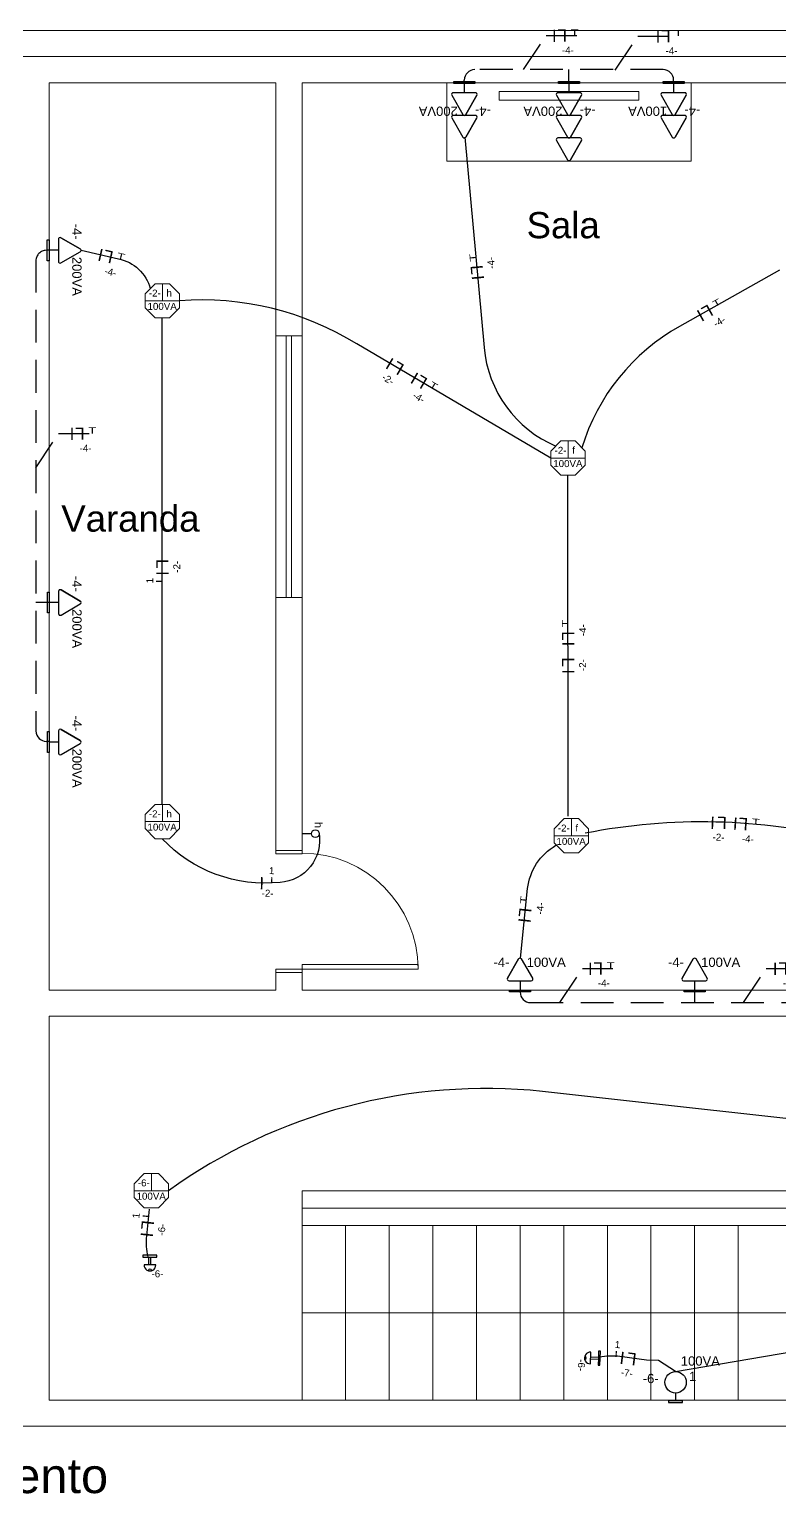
# Model space of a CAD drawing. Header units: millimetres. Extents: x 40 to 176, y -32 to 59.
# Drawn here: x 55.71 to 60.01, y -5.54 to 2.89 of the extents above; entities that cross this region are included whole.
import ezdxf
from ezdxf.enums import TextEntityAlignment as Align

# ---------------------------------------------------------------- set-up
doc = ezdxf.new("R2010")
doc.units = ezdxf.units.MM
doc.linetypes.add('HIDDEN', pattern=[0.375, 0.25, -0.125])
for name, color, linetype in [('1 - Circuitos', 7, 'Continuous'), ('22 - Textos', 7, 'Continuous'), ('5 - Identificadores', 7, 'Continuous'), ('7 - Eletroduto', 6, 'Continuous'), ('8 - Pontos de iluminação', 5, 'Continuous'), ('9 - Pontos de Tomadas', 240, 'Continuous')]:
    doc.layers.add(name, color=color, linetype=linetype)
for name, color, linetype, lineweight in [('21 - Portas', 251, 'Continuous', 9), ('3 - Cozinha', 160, 'Continuous', 20), ('4 - Edificação', 8, 'Continuous', 20)]:
    doc.layers.add(name, color=color, linetype=linetype, lineweight=lineweight)
doc.styles.add('Arial0', font='arial.ttf', dxfattribs={"height": 3.14658})
doc.styles.add('SEACAD_Arial', font='arial.ttf')
doc.styles.get("Standard").update_dxf_attribs({"font": 'arial.ttf'})
doc.styles.add('TEXTO_NOMEQUADRO', font='arial.ttf')

# ---------------------------------------------------------------- blocks, each defined once
blk = doc.blocks.new('TOMADA BAIXA')
at = {"layer": '9 - Pontos de Tomadas'}
for p, q in [((-0.072, 0.0682), (-0.0084, 0.1784)), ((-0.0084, 0.1784), (-0.072, 0.0682)), ((-0.0084, 0.1784), (-0.072, 0.0682)), ((0.072, 0.0682), (0.0084, 0.1784)), ((-0.0636, 0.0536), (0.0636, 0.0536)), ((-0.06, -0.01), (-0.06, 0)), ((-0.06, 0), (0, 0)), ((0, 0.0536), (0, 0)), ((0, 0), (0.06, 0)), ((0.06, 0), (0.06, -0.01)), ((0.06, -0.01), (-0.06, -0.01))]:
    blk.add_line(p, q, dxfattribs=at)
for centre, start, end in [((0, 0.1735), 29.98164, 150.01836), ((-0.0636, 0.0634), 150.01836, 270), ((0.0636, 0.0634), 270, 29.98164)]:
    blk.add_arc(centre, 0.00975, start, end, dxfattribs=at)
at = {"layer": '5 - Identificadores', "color": 7, "style": 'Arial0'}
for tag, p in [('-N-', (-0.1524, 0.1329)), ('VA', (0.0376, 0.1329))]:
    blk.add_attdef(tag, p, '', height=0.0534, dxfattribs=at)
blk = doc.blocks.new('CIRCUITO_TOMADA')
at = {"layer": '1 - Circuitos', "color": 1}
blk.add_attdef('I', (-0.074, -0.0364), '', height=0.07, dxfattribs=at)
at = {"layer": '1 - Circuitos', "color": 5}
blk.add_attdef('L', (0.0122, 0.035), '', height=0.07, rotation=180, dxfattribs=at)
at = {"layer": '1 - Circuitos', "color": 7, "width": 1.5}
blk.add_attdef('T', (0.0337, 0.0003), '', height=0.035, dxfattribs=at)
at = {"layer": '5 - Identificadores', "ltscale": 0.8}
blk.add_attdef('-N-', (-0.0167, -0.1035), '', height=0.04, dxfattribs=at)
blk = doc.blocks.new('*U212')
at = {"layer": '1 - Circuitos', "color": 1}
blk.add_attdef('I', (-0.0831, -0.0365), '', height=0.07, dxfattribs=at)
at = {"layer": '1 - Circuitos', "color": 5}
blk.add_attdef('L', (0.0125, 0.035), '', height=0.07, rotation=180, dxfattribs=at)
at = {"layer": '5 - Identificadores', "ltscale": 0.8}
blk.add_attdef('-N-', (-0.066, -0.103), '', height=0.04, dxfattribs=at)
blk = doc.blocks.new('LAMPADA_TETO')
at = {"layer": '8 - Pontos de iluminação', "color": 5, "linetype": 'Continuous', "lineweight": 15, "true_color": 0x000005}
blk.add_lwpolyline([(0.0401, 0.0986), (-0.0412, 0.0986), (-0.0986, 0.0401), (-0.0986, -0.0395), (-0.0412, -0.098), (0.0401, -0.098), (0.0986, -0.0395), (0.0986, 0.0401)], close=True, dxfattribs=at)
for points in [[(0, 0), (0, 0.0986), (0, 0.0986)], [(0.0986, 0), (-0.0986, 0), (-0.0986, 0)]]:
    blk.add_lwpolyline(points, dxfattribs=at)
at = {"layer": '5 - Identificadores', "ltscale": 0.8}
blk.add_attdef('-N-', (-0.0775, 0.0247), '', height=0.04, dxfattribs=at)
at = {"layer": '5 - Identificadores', "ltscale": 0.8, "flags": 4}
blk.add_attdef('I', (0.0233, 0.025), '', height=0.04, dxfattribs=at)
blk.add_attdef('S-VA', text='', height=0.04, dxfattribs=at).set_placement((-0.0012, -0.0514), align=Align.CENTER)
blk = doc.blocks.new('ARANDELA')
at = {"layer": '8 - Pontos de iluminação'}
for p, q in [((0, 0), (-0.04, 0)), ((-0.04, 0), (-0.04, -0.01)), ((0, 0.0446), (0, 0)), ((0.04, 0), (0, 0)), ((0.04, -0.01), (0.04, 0)), ((-0.04, -0.01), (0, -0.01)), ((0, -0.01), (0.04, -0.01))]:
    blk.add_line(p, q, dxfattribs=at)
blk.add_circle((0, 0.1059), 0.0614, dxfattribs=at)
at = {"layer": '5 - Identificadores', "color": 7, "style": 'Arial0', "flags": 4}
for tag, p in [('S', (0.0301, 0.2014)), ('-N-', (-0.1882, 0.1009)), ('R', (0.0769, 0.113))]:
    blk.add_attdef(tag, p, '', height=0.0534, dxfattribs=at)
blk = doc.blocks.new('CIRCUITO_LAMPADA')
at = {"layer": '1 - Circuitos', "color": 1}
blk.add_attdef('I', (-0.0831, -0.0365), '', height=0.07, dxfattribs=at)
at = {"layer": '1 - Circuitos', "color": 5}
blk.add_attdef('L', (0.0125, 0.035), '', height=0.07, rotation=180, dxfattribs=at)
at = {"layer": '5 - Identificadores', "ltscale": 0.8}
blk.add_attdef('-N-', (-0.066, -0.103), '', height=0.04, dxfattribs=at)
blk = doc.blocks.new('SENSOR_DE_PRESENCA')
at = {"layer": '8 - Pontos de iluminação'}
for p, q in [((-0.006, -0.0546), (-0.006, -0.01)), ((0.006, -0.0546), (0.006, -0.01))]:
    blk.add_line(p, q, dxfattribs=at)
blk.add_lwpolyline([(0.04, -0.01), (0.04, 0), (0, 0), (-0.04, 0), (-0.04, -0.01), (0, -0.01)], close=True, dxfattribs=at)
blk.add_lwpolyline([(0.0336, -0.0546), (-0.0336, -0.0546, 1.045949)], format="xyb", close=True, dxfattribs=at)
blk.add_arc((0, -0.0897), 0.01, 8.55438, 171.44562, dxfattribs=at)
at = {"layer": '5 - Identificadores', "ltscale": 0.8}
blk.add_attdef('-1-', (0.009, -0.1258), '', height=0.04, dxfattribs=at)
blk = doc.blocks.new('FASE_RETORNO')
at = {"layer": '1 - Circuitos', "color": 1}
blk.add_attdef('I', (-0.014, -0.0359), '', height=0.07, dxfattribs=at)
at = {"layer": '1 - Circuitos', "color": 3, "width": 1.5}
blk.add_attdef('I', (0.0462, 0.0004), '', height=0.035, dxfattribs=at)
at = {"layer": '5 - Identificadores', "ltscale": 0.8}
for tag, p in [('R', (0.0387, 0.0527)), ('-N-', (0.0004, -0.0772))]:
    blk.add_attdef(tag, p, '', height=0.04, dxfattribs=at)

msp = doc.modelspace()

# ---------------------------------------------------------------- linework, layer by layer
at = {"layer": '21 - Portas'}
for p, q in [((57.1808, 1.1323), (57.1808, -0.3677)), ((57.2108, 1.1323), (57.2108, -0.3677))]:
    msp.add_line(p, q, dxfattribs=at)
for points in [[(57.1208, 1.1323), (57.1208, -0.3677), (57.2708, -0.3677), (57.2708, 1.1323)], [(57.2708, -1.8377), (57.1208, -1.8377), (57.1208, -1.8177), (57.2708, -1.8177)], [(57.2708, -2.5177), (57.1208, -2.5177), (57.1208, -2.4977), (57.2708, -2.4977)], [(57.2708, -2.4977), (57.2708, -2.4714), (57.9358, -2.4714), (57.9358, -2.4977)]]:
    msp.add_lwpolyline(points, close=True, dxfattribs=at)
msp.add_arc((57.2708, -2.4977), 0.665, 360, 90, dxfattribs=at)
at = {"layer": '3 - Cozinha'}
for points in [[(58.1008, 2.1323), (59.5008, 2.1323), (59.5008, 2.5823), (58.1008, 2.5823)], [(58.4008, 2.4823), (59.2008, 2.4823), (59.2008, 2.5323), (58.4008, 2.5323)]]:
    msp.add_lwpolyline(points, close=True, dxfattribs=at)
at = {"layer": '4 - Edificação'}
for p, q in [((55.6708, 2.7323), (60.4708, 2.7323)), ((57.1208, 2.5823), (55.8208, 2.5823)), ((55.8208, 2.5823), (55.8208, -2.6177)), ((57.1208, 2.5823), (57.1208, -1.8177)), ((57.2708, 2.5823), (57.2708, -1.8177)), ((57.2708, 2.5823), (60.3208, 2.5823)), ((57.1208, -2.5177), (57.1208, -2.6177)), ((57.1208, -2.5177), (57.2708, -2.5177)), ((57.2708, -2.5177), (57.2708, -2.6177)), ((57.1208, -2.6177), (55.8208, -2.6177)), ((57.2708, -2.6177), (62.2708, -2.6177)), ((55.8208, -2.7677), (55.8208, -4.9677)), ((62.2708, -2.7677), (55.8208, -2.7677)), ((61.7708, -3.7677), (57.2708, -3.7677)), ((57.2708, -3.9677), (57.2708, -3.7677)), ((57.2708, -3.8677), (61.7708, -3.8677)), ((61.7708, -3.9677), (57.2708, -3.9677)), ((57.2708, -3.9677), (57.2708, -4.9677)), ((57.5208, -3.9677), (57.5208, -4.9677)), ((57.7708, -3.9677), (57.7708, -4.9677)), ((58.0208, -3.9677), (58.0208, -4.9677)), ((58.2708, -3.9677), (58.2708, -4.9677)), ((58.5208, -3.9677), (58.5208, -4.9677)), ((58.7708, -3.9677), (58.7708, -4.9677)), ((59.0208, -3.9677), (59.0208, -4.9677)), ((59.2708, -3.9677), (59.2708, -4.9677)), ((59.5208, -3.9677), (59.5208, -4.9677)), ((59.7708, -3.9677), (59.7708, -4.9677)), ((61.7708, -4.4677), (57.2708, -4.4677)), ((55.8208, -4.9677), (61.6708, -4.9677)), ((55.6708, -5.1177), (80.4208, -5.1177))]:
    msp.add_line(p, q, dxfattribs=at)
msp.add_lwpolyline([(53.5708, -5.1177), (80.5708, -5.1177), (80.5708, 2.8823), (53.5708, 2.8823)], close=True, dxfattribs=at)
at = {"layer": '7 - Eletroduto', "linetype": 'HIDDEN', "ltscale": 0.7}
for p, q in [((58.5407, 2.6573), (58.6703, 2.8525)), ((58.6703, 2.8525), (58.9451, 2.8525)), ((59.0657, 2.6539), (59.1954, 2.8491)), ((59.1954, 2.8491), (59.4701, 2.8491)), ((55.7458, 0.376), (55.8755, 0.5712)), ((55.8755, 0.5712), (56.1502, 0.5712)), ((58.7483, -2.6891), (58.878, -2.4939)), ((58.878, -2.4939), (59.1527, -2.4939)), ((59.8016, -2.6891), (59.9313, -2.4939)), ((59.9313, -2.4939), (60.206, -2.4939))]:
    msp.add_line(p, q, dxfattribs=at)
at = {"layer": '7 - Eletroduto', "linetype": 'HIDDEN', "ltscale": 0.75}
for p, q in [((59.3408, 2.6573), (58.2608, 2.6573)), ((55.7458, 1.5683), (55.7458, -1.1327)), ((55.8212, -0.3964), (55.7458, -0.3967)), ((55.8208, -1.1927), (55.8058, -1.1927)), ((58.5808, -2.6891), (60.4608, -2.6891)), ((59.5208, -2.6141), (59.5208, -2.6891))]:
    msp.add_line(p, q, dxfattribs=at)
at = {"layer": '7 - Eletroduto'}
for p, q in [((58.8008, 2.5823), (58.8008, 2.6573)), ((58.2008, 2.5823), (58.2008, 2.5973)), ((59.4008, 2.5823), (59.4008, 2.5973)), ((55.8205, 1.6219), (55.8055, 1.6219)), ((58.5208, -2.6141), (58.5208, -2.6291))]:
    msp.add_line(p, q, dxfattribs=at)
for points in [[(58.2043, 2.27), (58.3141, 1.0643, 0.276599), (58.7258, 0.5002, 0.203011)], [(56.0041, 1.6219), (56.2182, 1.5728, -0.291479), (56.4005, 1.4014, -194.236036)], [(60.0079, 1.5073), (59.4348, 1.1857, 0.192912), (58.8747, 0.4905, 96.502836)], [(58.6971, 0.4311), (57.5846, 1.085, 0.159708), (56.5694, 1.332, -0.10402)], [(61.9872, -2.0927), (60.3874, -1.7536, 0.109232), (58.8943, -1.7189, -7.927458)], [(57.3685, -1.7177, -0.445029), (57.1454, -2.0003), (57.1454, -2.0003, -0.234684), (56.4697, -1.7502, 0.952448)], [(58.5222, -2.4344), (58.5638, -2.0363, -0.236557), (58.7258, -1.7879, 0.881163)], [(64.7784, -4.1496, 0.433052), (64.5698, -3.8561), (58.6488, -3.1987, 0.183835), (56.5061, -3.7672)], [(59.4118, -4.8041), (63.2453, -4.1511, -0.089516), (64.7091, -4.1691, 0.095719)]]:
    msp.add_lwpolyline(points, format="xyb", dxfattribs=at)
for points in [[(56.4697, -1.5536), (56.4698, 1.234)], [(58.7957, -1.6206), (58.7952, 0.3328)], [(59.4118, -4.8041), (59.313, -4.74), (59.2459, -4.7379)]]:
    msp.add_lwpolyline(points, dxfattribs=at)
for centre, start, end in [((58.2608, 2.5973), 90, 180), ((59.3408, 2.5973), 0, 90), ((55.8058, -1.1327), 180, 270), ((58.5808, -2.6291), 180, 270)]:
    msp.add_arc(centre, 0.06, start, end, dxfattribs=at)
at = {"layer": '7 - Eletroduto', "linetype": 'HIDDEN', "ltscale": 0.75}
msp.add_arc((55.8055, 1.5619), 0.06, 90, 180, dxfattribs=at)
at = {"layer": '8 - Pontos de iluminação'}
for points in [[(56.3946, -3.8736), (56.3792, -4.0269, 0.082035), (56.3867, -4.1458, -0.114062)], [(59.2459, -4.7379), (59.0931, -4.718, 0.082035), (58.9741, -4.7221, -0.114062)]]:
    msp.add_lwpolyline(points, format="xyb", dxfattribs=at)
at = {"layer": '9 - Pontos de Tomadas'}
for p, q in [((58.1292, 2.3806), (58.1927, 2.2704)), ((58.2647, 2.3952), (58.1376, 2.3952)), ((58.2732, 2.3806), (58.2096, 2.2704)), ((58.2096, 2.2704), (58.2732, 2.3806)), ((58.2096, 2.2704), (58.2732, 2.3806)), ((58.7292, 2.3806), (58.7927, 2.2704)), ((58.8647, 2.3952), (58.7376, 2.3952)), ((58.8732, 2.3806), (58.8096, 2.2704)), ((58.8096, 2.2704), (58.8732, 2.3806)), ((58.8096, 2.2704), (58.8732, 2.3806)), ((59.3292, 2.3806), (59.3927, 2.2704)), ((59.4647, 2.3952), (59.3376, 2.3952)), ((59.4732, 2.3806), (59.4096, 2.2704)), ((59.4096, 2.2704), (59.4732, 2.3806)), ((59.4096, 2.2704), (59.4732, 2.3806)), ((58.7292, 2.2509), (58.7927, 2.1408)), ((58.8647, 2.2655), (58.7376, 2.2655)), ((58.8732, 2.2509), (58.8096, 2.1408)), ((58.8096, 2.1408), (58.8732, 2.2509)), ((58.8096, 2.1408), (58.8732, 2.2509)), ((57.3248, -1.7215), (57.2712, -1.7215))]:
    msp.add_line(p, q, dxfattribs=at)
msp.add_circle((57.3468, -1.7215), 0.022, dxfattribs=at)
for centre, start, end in [((58.1376, 2.3855), 90, 209.98164), ((58.2647, 2.3855), 330.01836, 90), ((58.7376, 2.3855), 90, 209.98164), ((58.8647, 2.3855), 330.01836, 90), ((59.3376, 2.3855), 90, 209.98164), ((59.4647, 2.3855), 330.01836, 90), ((58.2012, 2.2753), 209.98164, 330.01836), ((58.7376, 2.2558), 90, 209.98164), ((58.8012, 2.2753), 209.98164, 330.01836), ((58.8647, 2.2558), 330.01836, 90), ((59.4012, 2.2753), 209.98164, 330.01836), ((58.8012, 2.1456), 209.98164, 330.01836)]:
    msp.add_arc(centre, 0.00975, start, end, dxfattribs=at)

# ---------------------------------------------------------------- block references
at = {"layer": '1 - Circuitos', "color": 142}
ref = msp.add_blockref('FASE_RETORNO', (57.0404, -2.0047), dxfattribs=dict(at, rotation=358.6620175926785))
ref.add_attrib('R', '1', (57.0803, -1.9529), dxfattribs={"layer": '5 - Identificadores', "ltscale": 0.8, "height": 0.04, "rotation": 358.66202})
ref.add_attrib('-N-', '-2-', (57.039, -2.0819), dxfattribs={"layer": '5 - Identificadores', "ltscale": 0.8, "height": 0.04, "rotation": 358.66202})
ref.add_attrib('I', 'I', (57.0866, -2.0053), dxfattribs={"color": 3, "height": 0.035, "rotation": 358.66202, "width": 1.5})
ref.add_attrib('I', 'I', (57.0255, -2.0402), dxfattribs={"color": 1, "height": 0.07, "rotation": 358.66202})
at = {"layer": '8 - Pontos de iluminação', "color": 142}
for name, p, values in [('CIRCUITO_TOMADA', (58.7772, 2.8525), {'T': 'T', '-N-': '-4-', 'L': 'L', 'I': 'I'}), ('CIRCUITO_TOMADA', (59.3713, 2.8491), {'T': 'T', '-N-': '-4-', 'L': 'L', 'I': 'I'}), ('TOMADA BAIXA', (58.5208, -2.6177), {'VA': '100VA', '-N-': '-4-'}), ('TOMADA BAIXA', (59.5208, -2.6177), {'VA': '100VA', '-N-': '-4-'}), ('CIRCUITO_TOMADA', (58.9836, -2.4939), {'T': 'T', '-N-': '-4-', 'L': 'L', 'I': 'I'}), ('CIRCUITO_TOMADA', (60.0434, -2.4939), {'T': 'T', '-N-': '-4-', 'L': 'L', 'I': 'I'})]:
    msp.add_blockref(name, p, dxfattribs=at).add_auto_attribs(values)
for name, p, rotation, values in [('CIRCUITO_TOMADA', (58.2721, 1.5252), 95.20301698364878, {'T': 'T', '-N-': '-4-', 'L': 'L', 'I': 'I'}), ('CIRCUITO_TOMADA', (59.6068, 1.2783), 29.30325905953568, {'T': 'T', '-N-': '-4-', 'L': 'L', 'I': 'I'}), ('CIRCUITO_TOMADA', (58.7958, -0.5729), 90.01633550039604, {'T': 'T', '-N-': '-4-', 'L': 'L', 'I': 'I'}), ('CIRCUITO_LAMPADA', (58.7958, -0.7233), 90.01633550039605, {'-N-': '-2-', 'L': 'L', 'I': 'I'}), ('CIRCUITO_LAMPADA', (59.6931, -1.6599), 357.8372117928435, {'-N-': '-2-', 'L': 'L', 'I': 'I'}), ('CIRCUITO_TOMADA', (59.8148, -1.6667), 355.818213380086, {'T': 'T', '-N-': '-4-', 'L': 'L', 'I': 'I'}), ('CIRCUITO_TOMADA', (58.5511, -2.1584), 84.02709976642508, {'T': 'T', '-N-': '-4-', 'L': 'L', 'I': 'I'})]:
    msp.add_blockref(name, p, dxfattribs=dict(at, rotation=rotation)).add_auto_attribs(values)
ref = msp.add_blockref('LAMPADA_TETO', (56.4704, 1.332), dxfattribs=at)
ref.add_attrib('-N-', '-2-', (56.3929, 1.3567), dxfattribs={"layer": '5 - Identificadores', "ltscale": 0.8, "height": 0.04})
ref.add_attrib('I', 'h', (56.4937, 1.3571), dxfattribs={"layer": '5 - Identificadores', "ltscale": 0.8, "height": 0.04})
ref.add_attrib('S-VA', '100VA', dxfattribs={"layer": '5 - Identificadores', "ltscale": 0.8, "height": 0.04}).set_placement((56.4691, 1.2806), align=Align.CENTER)
ref = msp.add_blockref('LAMPADA_TETO', (58.7957, 0.4309), dxfattribs=at)
ref.add_attrib('-N-', '-2-', (58.7183, 0.4556), dxfattribs={"layer": '5 - Identificadores', "ltscale": 0.8, "height": 0.04})
ref.add_attrib('I', 'f', (58.819, 0.4559), dxfattribs={"layer": '5 - Identificadores', "ltscale": 0.8, "height": 0.04})
ref.add_attrib('S-VA', '100VA', dxfattribs={"layer": '5 - Identificadores', "ltscale": 0.8, "height": 0.04}).set_placement((58.7945, 0.3795), align=Align.CENTER)
ref = msp.add_blockref('LAMPADA_TETO', (56.4703, -1.6522), dxfattribs=at)
ref.add_attrib('-N-', '-2-', (56.3928, -1.6275), dxfattribs={"layer": '5 - Identificadores', "ltscale": 0.8, "height": 0.04})
ref.add_attrib('I', 'h', (56.4936, -1.6272), dxfattribs={"layer": '5 - Identificadores', "ltscale": 0.8, "height": 0.04})
ref.add_attrib('S-VA', '100VA', dxfattribs={"layer": '5 - Identificadores', "ltscale": 0.8, "height": 0.04}).set_placement((56.469, -1.7036), align=Align.CENTER)
ref = msp.add_blockref('LAMPADA_TETO', (58.8144, -1.7339), dxfattribs=at)
ref.add_attrib('-N-', '-2-', (58.7369, -1.7092), dxfattribs={"layer": '5 - Identificadores', "ltscale": 0.8, "height": 0.04})
ref.add_attrib('I', 'f', (58.8377, -1.7088), dxfattribs={"layer": '5 - Identificadores', "ltscale": 0.8, "height": 0.04})
ref.add_attrib('S-VA', '100VA', dxfattribs={"layer": '5 - Identificadores', "ltscale": 0.8, "height": 0.04}).set_placement((58.8131, -1.7853), align=Align.CENTER)
ref = msp.add_blockref('LAMPADA_TETO', (56.4075, -3.7675), dxfattribs=at)
ref.add_attrib('-N-', '-6-', (56.33, -3.7428), dxfattribs={"layer": '5 - Identificadores', "ltscale": 0.8, "height": 0.04})
ref.add_attrib('S-VA', '100VA', dxfattribs={"layer": '5 - Identificadores', "ltscale": 0.8, "height": 0.04}).set_placement((56.4063, -3.8189), align=Align.CENTER)
ref = msp.add_blockref('ARANDELA', (59.4118, -4.9714), dxfattribs=at)
ref.add_attrib('S', '100VA', (59.4419, -4.77), dxfattribs={"layer": '5 - Identificadores', "color": 7, "height": 0.05338, "style": 'Arial0'})
ref.add_attrib('-N-', '-6-', (59.2237, -4.8704), dxfattribs={"layer": '5 - Identificadores', "color": 7, "height": 0.05338, "style": 'Arial0'})
ref.add_attrib('R', '1', (59.4887, -4.8584), dxfattribs={"layer": '5 - Identificadores', "color": 7, "height": 0.0534, "style": 'Arial0'})
at = {"layer": '9 - Pontos de Tomadas', "color": 142}
for name, p, rotation, values in [('TOMADA BAIXA', (58.2012, 2.5786), 180, {'VA': '200VA', '-N-': '-4-'}), ('TOMADA BAIXA', (58.8012, 2.5786), 179.9999999999997, {'VA': '200VA', '-N-': '-4-'}), ('TOMADA BAIXA', (59.4012, 2.5786), 180, {'VA': '100VA', '-N-': '-4-'}), ('TOMADA BAIXA', (55.8208, 1.6219), 270.0000000000047, {'VA': '200VA', '-N-': '-4-'}), ('CIRCUITO_TOMADA', (56.1749, 1.5827), 347.0610862281582, {'T': 'T', '-N-': '-4-', 'L': 'L', 'I': 'I'}), ('*U212', (57.8336, 0.9386), 329.5569974892173, {'-N-': '-2-', 'L': 'L', 'I': 'I'}), ('CIRCUITO_TOMADA', (57.9678, 0.8597), 329.5569974892173, {'T': 'T', '-N-': '-4-', 'L': 'L', 'I': 'I'}), ('*U212', (56.4698, -0.1598), 89.99793038529891, {'-N-': '-2-', 'L': 'L', 'I': 'I'}), ('TOMADA BAIXA', (55.8212, -0.3964), 270.0000000000043, {'VA': '200VA', '-N-': '-4-'}), ('TOMADA BAIXA', (55.8212, -1.1964), 270.0000000000043, {'VA': '200VA', '-N-': '-4-'}), ('CIRCUITO_LAMPADA', (56.3869, -3.9503), 84.25527855298365, {'-N-': '-6-', 'L': 'L', 'I': 'I'}), ('SENSOR_DE_PRESENCA', (58.9794, -4.7274), 268.3362259362895, {'-1-': '-6-'}), ('CIRCUITO_LAMPADA', (59.1748, -4.7332), 352.5915044892728, {'-N-': '-7-', 'L': 'L', 'I': 'I'})]:
    msp.add_blockref(name, p, dxfattribs=dict(at, rotation=rotation)).add_auto_attribs(values)
for name, p, values in [('CIRCUITO_TOMADA', (56.0128, 0.5712), {'T': 'T', '-N-': '-4-', 'L': 'L', 'I': 'I'}), ('SENSOR_DE_PRESENCA', (56.3991, -4.1377), {'-1-': '-6-'})]:
    msp.add_blockref(name, p, dxfattribs=at).add_auto_attribs(values)

# ---------------------------------------------------------------- texts
at = {"layer": '1 - Circuitos', "color": 3, "width": 1.5}
for p, rotation in [((56.4694, -0.2859), 89.99793), ((56.3905, -3.9254), 84.25528), ((59.0603, -4.7201), 356.96192)]:
    msp.add_attdef('I', p, 'I', height=0.035, rotation=rotation, dxfattribs=at)
at = {"layer": '22 - Textos', "attachment_point": 1, "style": 'TEXTO_NOMEQUADRO'}
for s, insert, char_height, width in [('{\\C252;Sala}', (58.5578, 1.841), 0.15, 0.67308), ('{\\C252;Varanda}', (55.8911, 0.1596), 0.15, 0.67308), ('1%%D, 2°e 3%%D Pavimento', (53.5723, -5.3004), 0.2, 2.870159)]:
    msp.add_mtext(s, dxfattribs=dict(at, insert=insert, char_height=char_height, width=width))
at = {"layer": '5 - Identificadores', "style": 'SEACAD_Arial'}
msp.add_text('h', height=0.044, rotation=270, dxfattribs=at).set_placement((57.3434, -1.6547))
at = {"layer": '5 - Identificadores', "ltscale": 0.8}
for p, s, rotation in [((56.418, -0.2864), '2', 89.99793), ((56.3377, -3.9276), '1', 84.25528), ((59.0624, -4.6687), '2', 356.96192)]:
    msp.add_attdef('1', p, s, height=0.04, rotation=rotation, dxfattribs=at)

doc.saveas('drawing.dxf')
